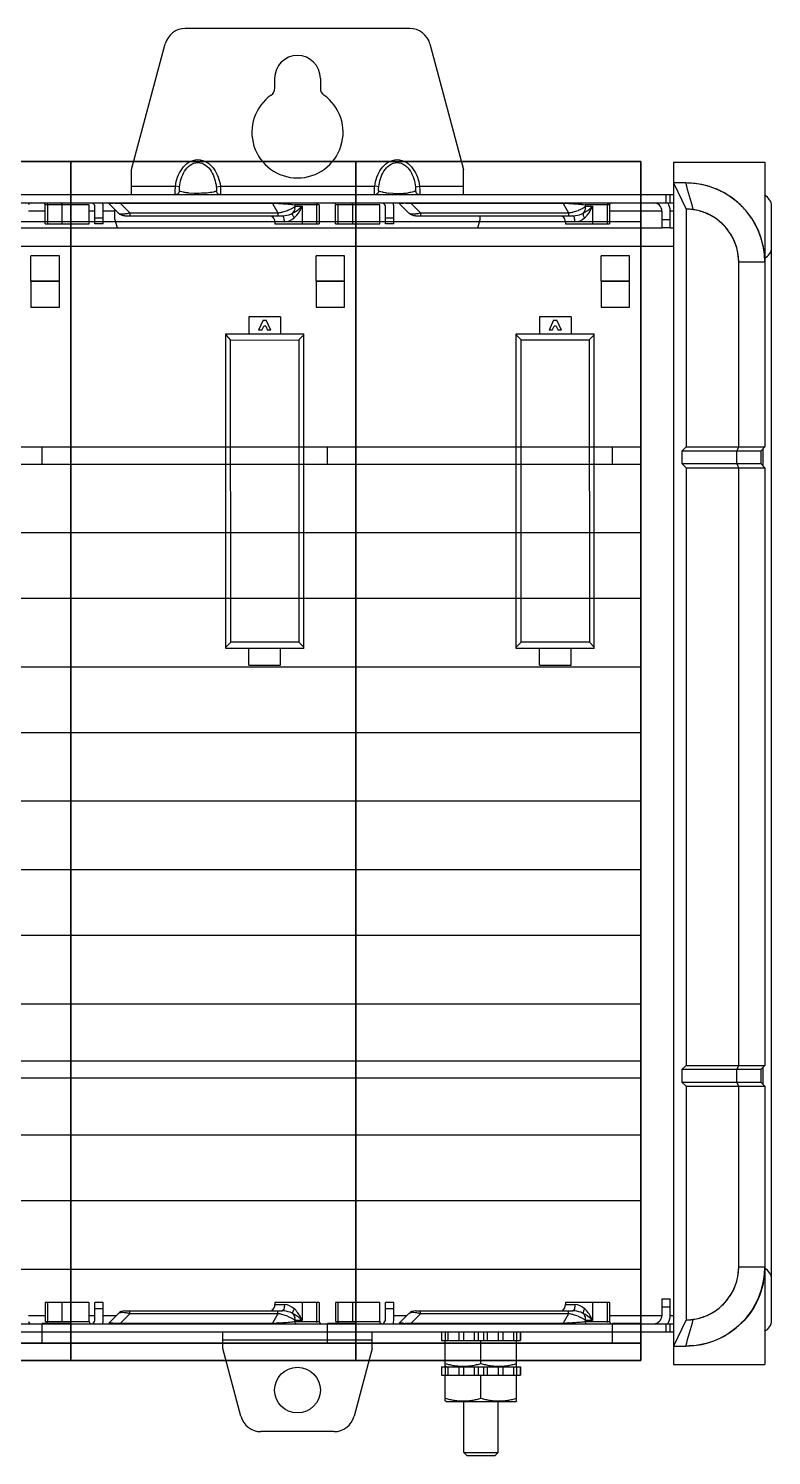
# Model space of a CAD drawing. Header units: millimetres. Extents: x 30557 to 235556, y -116603 to -73383.
# Drawn here: x 49296.3 to 49386, y -74428 to -74255.7 of the extents above; entities that cross this region are included whole.
import ezdxf

# ---------------------------------------------------------------- set-up
doc = ezdxf.new("R2010")
doc.units = ezdxf.units.MM

# ---------------------------------------------------------------- blocks, each defined once
blk = doc.blocks.new('1756-A10-Z')
at = {"color": 7, "linetype": 'Continuous'}
for p, q in [((355.83, 24.85), (328.72, 24.85)), ((322.23, 7.81), (326.3, 22.99)), ((358.25, 22.99), (362.32, 7.81)), ((339.52, 17.64), (339.52, 18.83)), ((345.03, 18.83), (345.03, 17.64)), ((387.68, 8.71), (398.7, 8.71)), ((387.68, 8.71), (387.68, -136.42)), ((398.7, 8.71), (398.7, -25.67)), ((322.23, 4.8), (322.23, 7.81)), ((362.32, 4.8), (362.32, 7.81)), ((389.15, 6.2), (387.68, 6.2)), ((387.68, 6.2), (389.18, 3.05)), ((211.64, 4.8), (387.68, 4.8)), ((211.64, 3.8), (387.68, 3.8)), ((311.81, 1.25), (311.81, 3.55)), ((317.13, 1.25), (317.13, 3.55)), ((319.48, 3.72), (320.61, 2.59)), ((344.88, 3.55), (344.88, 1.25)), ((346.88, 1.25), (346.88, 3.55)), ((352.21, 1.25), (352.21, 3.55)), ((354.56, 3.72), (355.69, 2.59)), ((379.96, 3.55), (379.96, 1.25)), ((386.73, 4.8), (386.73, 3.8)), ((317.82, 1.25), (317.82, 3.3)), ((318.82, 1.25), (318.82, 3.3)), ((320.22, 1.79), (320.22, 2.98)), ((320.22, 1.79), (320.5, 0.78)), ((321.43, 2.25), (340.43, 2.25)), ((352.9, 1.25), (352.9, 3.3)), ((353.9, 1.25), (353.9, 3.3)), ((356.51, 2.25), (375.51, 2.25)), ((364.05, 0.78), (364.32, 1.79)), ((364.32, 1.79), (364.32, 2.25)), ((386.27, 2.8), (386.27, 0.79)), ((387.28, 0.79), (387.28, 2.8)), ((389.18, 3.05), (389.18, -25.67)), ((399.5, -131.13), (399.5, 3.42)), ((212.35, 0.78), (386.27, 0.78)), ((311.81, 1.25), (317.13, 1.25)), ((318.82, 1.25), (317.82, 1.25)), ((339.55, 1.5), (339.55, 1.25)), ((339.55, 1.25), (344.88, 1.25)), ((346.88, 1.25), (352.21, 1.25)), ((353.9, 1.25), (352.9, 1.25)), ((374.63, 1.5), (374.63, 1.25)), ((374.63, 1.25), (379.96, 1.25)), ((387.28, 0.79), (386.27, 0.79)), ((387.28, 0.78), (387.68, 0.78)), ((211.64, -1.44), (387.68, -1.42)), ((395.54, -25.67), (395.54, -3.35)), ((340.22, -9.97), (336.4, -9.97)), ((336.4, -9.97), (336.4, -12)), ((340.22, -9.97), (340.22, -12)), ((375.3, -9.97), (371.48, -9.97)), ((371.48, -9.97), (371.48, -12)), ((375.3, -9.97), (375.3, -12)), ((333.6, -12), (343.02, -12)), ((333.61, -49.99), (333.6, -12)), ((338.12, -10.37), (337.56, -11.58)), ((337.96, -11.58), (337.56, -11.58)), ((337.96, -11.58), (338.19, -11.08)), ((338.12, -10.37), (338.5, -10.37)), ((338.43, -11.08), (338.19, -11.08)), ((338.43, -11.08), (338.66, -11.58)), ((339.06, -11.58), (338.5, -10.37)), ((339.06, -11.58), (338.66, -11.58)), ((343.03, -49.99), (343.02, -12)), ((368.68, -12), (378.1, -12)), ((368.69, -49.99), (368.68, -12)), ((373.2, -10.37), (372.64, -11.57)), ((373.04, -11.57), (372.64, -11.57)), ((373.04, -11.57), (373.27, -11.08)), ((373.2, -10.37), (373.58, -10.37)), ((373.51, -11.08), (373.27, -11.08)), ((373.51, -11.08), (373.74, -11.57)), ((374.14, -11.57), (373.58, -10.37)), ((374.14, -11.57), (373.74, -11.57)), ((378.11, -49.98), (378.1, -12)), ((333.6, -12.15), (334.2, -12.76)), ((334.2, -12.76), (342.42, -12.75)), ((334.21, -49.24), (334.2, -12.76)), ((343.02, -12.15), (342.42, -12.75)), ((342.42, -12.75), (342.43, -49.24)), ((368.68, -12.15), (369.28, -12.75)), ((369.28, -12.75), (377.5, -12.75)), ((369.29, -49.23), (369.28, -12.75)), ((378.1, -12.15), (377.5, -12.75)), ((377.5, -12.75), (377.51, -49.23)), ((388.68, -26.17), (389.18, -25.67)), ((389.18, -25.67), (398.7, -25.67)), ((398.7, -25.67), (398.2, -26.17)), ((398.2, -26.17), (388.68, -26.17)), ((388.68, -26.17), (388.68, -27.67)), ((395.32, -27.67), (395.32, -26.17)), ((398.2, -26.17), (398.2, -27.67)), ((398.5, -27.97), (398.5, -25.87)), ((388.68, -27.67), (398.2, -27.67)), ((388.68, -27.67), (389.18, -28.17)), ((389.18, -28.17), (398.7, -28.17)), ((389.18, -28.17), (389.18, -100.34)), ((395.54, -100.34), (395.54, -28.17)), ((398.2, -27.67), (398.7, -28.17)), ((398.7, -28.17), (398.7, -100.34)), ((333.61, -49.84), (334.21, -49.24)), ((342.43, -49.24), (334.21, -49.24)), ((343.03, -49.84), (342.43, -49.24)), ((368.69, -49.84), (369.29, -49.23)), ((377.51, -49.23), (369.29, -49.23)), ((378.11, -49.83), (377.51, -49.23)), ((343.03, -49.99), (333.61, -49.99)), ((336.41, -52.02), (336.41, -49.99)), ((340.23, -52.02), (340.23, -49.99)), ((378.11, -49.98), (368.69, -49.99)), ((371.49, -52.02), (371.49, -49.99)), ((375.31, -52.01), (375.31, -49.99)), ((336.41, -52.02), (340.23, -52.02)), ((371.49, -52.02), (375.31, -52.01)), ((388.68, -100.84), (389.18, -100.34)), ((398.2, -100.84), (388.68, -100.84)), ((388.68, -100.84), (388.68, -102.34)), ((389.18, -100.34), (398.7, -100.34)), ((395.32, -102.34), (395.32, -100.84)), ((398.7, -100.34), (398.2, -100.84)), ((398.2, -100.84), (398.2, -102.34)), ((398.5, -102.64), (398.5, -100.54)), ((388.68, -102.34), (398.2, -102.34)), ((388.68, -102.34), (389.18, -102.84)), ((389.18, -102.84), (398.7, -102.84)), ((389.18, -102.84), (389.18, -131.06)), ((395.54, -124.66), (395.54, -102.84)), ((398.2, -102.34), (398.7, -102.84)), ((398.7, -102.84), (398.7, -136.42)), ((317.13, -128.96), (311.81, -128.96)), ((311.81, -128.96), (311.81, -131.26)), ((317.13, -131.26), (317.13, -128.96)), ((318.82, -128.96), (317.82, -128.96)), ((317.82, -131.01), (317.82, -128.96)), ((318.82, -131.01), (318.82, -128.96)), ((344.88, -128.96), (339.55, -128.96)), ((339.55, -128.96), (339.55, -129.21)), ((344.88, -128.96), (344.88, -131.26)), ((352.21, -128.96), (346.88, -128.96)), ((346.88, -128.96), (346.88, -131.26)), ((352.21, -131.26), (352.21, -128.96)), ((353.9, -128.96), (352.9, -128.96)), ((352.9, -131.01), (352.9, -128.96)), ((353.9, -131.01), (353.9, -128.96)), ((379.96, -128.96), (374.63, -128.96)), ((374.63, -128.96), (374.63, -129.21)), ((379.96, -128.96), (379.96, -131.26)), ((386.27, -128.5), (387.28, -128.5)), ((386.27, -128.5), (386.27, -130.51)), ((387.28, -130.51), (387.28, -128.5)), ((320.61, -130.3), (319.48, -131.43)), ((321.43, -129.96), (340.43, -129.96)), ((355.69, -130.3), (354.56, -131.43)), ((356.51, -129.96), (375.51, -129.96)), ((211.64, -131.51), (387.68, -131.51)), ((211.64, -132.51), (387.68, -132.51)), ((333.25, -134.52), (333.25, -132.51)), ((351.29, -134.52), (351.29, -132.51)), ((359.64, -132.51), (359.64, -133.55)), ((359.65, -132.51), (359.65, -133.55)), ((360.14, -133.55), (360.14, -132.51)), ((360.44, -132.51), (360.44, -133.55)), ((361.78, -133.55), (361.78, -132.51)), ((362.3, -132.51), (362.3, -133.55)), ((363.63, -133.55), (363.63, -132.51)), ((364.12, -133.55), (364.12, -132.51)), ((364.73, -132.51), (364.73, -133.55)), ((365.21, -133.55), (365.21, -132.51)), ((366.55, -133.55), (366.55, -132.51)), ((367.07, -132.51), (367.07, -133.55)), ((368.4, -133.55), (368.4, -132.51)), ((368.71, -132.51), (368.71, -133.55)), ((369.19, -133.55), (369.19, -132.51)), ((369.2, -132.51), (369.2, -133.55)), ((386.73, -131.51), (386.73, -132.51)), ((389.18, -131.06), (387.68, -134.21)), ((359.64, -133.55), (369.2, -133.55)), ((360.12, -136.65), (360.12, -133.55)), ((364.42, -136.32), (364.42, -133.55)), ((368.73, -136.65), (368.73, -133.55)), ((387.68, -134.21), (389.15, -134.21)), ((335.44, -142.68), (333.25, -134.52)), ((351.29, -134.52), (349.11, -142.68)), ((359.64, -136.7), (369.2, -136.7)), ((359.64, -136.7), (359.64, -137.74)), ((359.64, -137.74), (369.2, -137.74)), ((359.65, -136.7), (359.65, -137.74)), ((360.22, -136.7), (360.11, -136.64)), ((360.12, -140.84), (360.12, -137.74)), ((360.14, -137.74), (360.14, -136.7)), ((360.44, -136.7), (360.44, -137.74)), ((361.78, -137.74), (361.78, -136.7)), ((362.3, -136.7), (362.3, -137.74)), ((363.63, -137.74), (363.63, -136.7)), ((364.12, -137.74), (364.12, -136.7)), ((364.42, -140.5), (364.42, -137.74)), ((364.73, -136.7), (364.73, -137.74)), ((365.21, -137.74), (365.21, -136.7)), ((366.55, -137.74), (366.55, -136.7)), ((367.07, -136.7), (367.07, -137.74)), ((368.4, -137.74), (368.4, -136.7)), ((368.63, -136.7), (368.74, -136.64)), ((368.71, -136.7), (368.71, -137.74)), ((368.73, -140.84), (368.73, -137.74)), ((369.19, -137.74), (369.19, -136.7)), ((369.2, -136.7), (369.2, -137.74)), ((387.68, -136.42), (398.7, -136.42)), ((360.22, -140.89), (360.11, -140.83)), ((360.22, -140.89), (368.63, -140.89)), ((362.34, -147.04), (362.34, -140.89)), ((366.51, -147.04), (366.51, -140.89)), ((368.63, -140.89), (368.74, -140.83)), ((346.69, -144.54), (337.86, -144.54)), ((362.34, -147.04), (366.51, -147.04)), ((362.72, -147.42), (362.34, -147.04)), ((362.72, -147.42), (366.13, -147.42)), ((366.13, -147.42), (366.51, -147.04))]:
    blk.add_line(p, q, dxfattribs=at)
at = {"color": 9, "linetype": 'Continuous'}
for p, q in [((322.23, 5.8), (327.53, 5.8)), ((328.03, 5.74), (327.53, 5.8)), ((332.47, 5.74), (332.96, 5.8)), ((332.96, 5.8), (351.59, 5.8)), ((352.08, 5.74), (351.59, 5.8)), ((352.11, 5.22), (352.08, 5.24)), ((352.21, 5.17), (352.11, 5.22)), ((356.52, 5.74), (357.01, 5.8)), ((357.01, 5.8), (362.32, 5.8)), ((317.13, 3.55), (311.81, 3.55)), ((312.07, 3.55), (312.07, 1.25)), ((313.86, 1.25), (313.86, 3.55)), ((339.26, 3.72), (320.9, 3.72)), ((322.03, 2.59), (320.9, 3.72)), ((329.79, 4.95), (329.17, 4.99)), ((339.26, 3.72), (339.91, 2.59)), ((344.88, 3.55), (341.92, 3.55)), ((342, 3.41), (341.92, 3.55)), ((344.61, 1.25), (344.61, 3.55)), ((352.21, 3.55), (346.88, 3.55)), ((347.15, 3.55), (347.15, 1.25)), ((348.94, 1.25), (348.94, 3.55)), ((352.92, 5.02), (352.64, 5.06)), ((353.84, 4.95), (353.22, 4.99)), ((374.34, 3.72), (355.98, 3.72)), ((357.11, 2.59), (355.98, 3.72)), ((374.34, 3.72), (374.99, 2.59)), ((379.96, 3.55), (376.99, 3.55)), ((377.08, 3.41), (376.99, 3.55)), ((379.69, 1.25), (379.69, 3.55)), ((387.24, 4.8), (387.24, 3.8)), ((311.81, 2.8), (309.8, 2.8)), ((317.82, 2.8), (317.13, 2.8)), ((317.82, 2), (318.82, 2)), ((320.22, 2.8), (318.82, 2.8)), ((322.03, 2.59), (339.91, 2.59)), ((322.03, 2.59), (322.03, 2.25)), ((339.91, 2.59), (339.91, 2.25)), ((342, 3.41), (342.83, 3.41)), ((342.83, 3.41), (342.83, 1.25)), ((352.9, 2), (353.9, 2)), ((357.11, 2.59), (374.99, 2.59)), ((357.11, 2.59), (357.11, 2.25)), ((374.99, 2.59), (374.99, 2.25)), ((377.08, 3.41), (377.91, 3.41)), ((377.91, 3.41), (377.91, 1.25)), ((386.27, 2.8), (379.96, 2.8)), ((386.27, 1.79), (387.28, 1.79)), ((387.68, 2.8), (387.28, 2.8)), ((340.7, 1.5), (339.55, 1.5)), ((375.77, 1.5), (374.63, 1.5)), ((398.7, -3.35), (395.54, -3.35)), ((395.54, -124.66), (398.7, -124.66)), ((312.07, -128.96), (312.07, -131.26)), ((313.86, -131.26), (313.86, -128.96)), ((342.83, -128.96), (342.83, -131.12)), ((344.61, -131.26), (344.61, -128.96)), ((347.15, -128.96), (347.15, -131.26)), ((348.94, -131.26), (348.94, -128.96)), ((377.91, -128.96), (377.91, -131.12)), ((379.69, -131.26), (379.69, -128.96)), ((309.8, -130.51), (311.81, -130.51)), ((317.13, -130.51), (317.82, -130.51)), ((318.82, -129.71), (317.82, -129.71)), ((318.82, -130.51), (320.41, -130.51)), ((320.9, -131.43), (322.03, -130.3)), ((322.03, -130.3), (322.03, -129.96)), ((339.91, -130.3), (322.03, -130.3)), ((339.91, -130.3), (339.26, -131.43)), ((339.55, -129.21), (340.7, -129.21)), ((339.91, -130.3), (339.91, -129.96)), ((353.9, -129.71), (352.9, -129.71)), ((353.9, -130.51), (355.49, -130.51)), ((355.98, -131.43), (357.11, -130.3)), ((357.11, -130.3), (357.11, -129.96)), ((374.99, -130.3), (357.11, -130.3)), ((374.99, -130.3), (374.34, -131.43)), ((374.63, -129.21), (375.77, -129.21)), ((374.99, -130.3), (374.99, -129.96)), ((379.96, -130.51), (386.27, -130.51)), ((387.28, -129.5), (386.27, -129.5)), ((387.28, -130.51), (387.68, -130.51)), ((311.81, -131.26), (317.13, -131.26)), ((320.9, -131.43), (339.26, -131.43)), ((339.96, -131.41), (339.92, -131.41)), ((341.92, -131.26), (342, -131.12)), ((341.92, -131.26), (344.88, -131.26)), ((342.83, -131.12), (342, -131.12)), ((346.88, -131.26), (352.21, -131.26)), ((355.98, -131.43), (374.34, -131.43)), ((375.04, -131.41), (375, -131.41)), ((376.99, -131.26), (377.08, -131.12)), ((376.99, -131.26), (379.96, -131.26)), ((377.91, -131.12), (377.08, -131.12)), ((387.24, -131.51), (387.24, -132.51)), ((351.29, -133.51), (333.25, -133.51))]:
    blk.add_line(p, q, dxfattribs=at)
at = {"color": 7, "linetype": 'Continuous'}
blk.add_circle((342.27, -139.53), 2.76, dxfattribs=at)
for centre, radius, start, end in [((328.72, 22.34), 2.51, 90, 165), ((355.83, 22.34), 2.51, 15, 90), ((342.27, 18.83), 2.76, 0, 180), ((338.52, 17.64), 1, 305.2344, 0), ((346.03, 17.64), 1, 180, 234.7656), ((342.27, 12.32), 5.51, 125.2344, 54.7093), ((389.14, -3.36), 9.56, 78.8814, 89.9549), ((389.15, -3.35), 9.55, 0, 90), ((389.13, -3.46), 9.67, 74.2234, 78.9003), ((389.15, -3.37), 9.57, 67.5257, 74.2309), ((389.19, -3.28), 9.48, 61.945, 67.5057), ((310.05, 3.55), 0.251, 90, 180), ((311.55, 3.55), 0.251, 0, 90), ((317.32, 3.3), 0.501, 0, 59.8811), ((317.32, 3.3), 1.5, 0, 19.7047), ((346.63, 3.55), 0.251, 0, 90), ((352.4, 3.3), 0.501, 0, 59.8811), ((352.4, 3.3), 1.5, 0, 19.7047), ((380.21, 3.55), 0.251, 90, 180), ((385.27, 2.8), 1, 0, 90), ((385.27, 2.8), 2, 0, 30.6086), ((389.15, -3.34), 9.54, 55.9434, 61.942), ((389.13, -3.37), 9.58, 48.7747, 55.9401), ((389.14, -3.36), 9.56, 44.4925, 48.772), ((398.13, 3.42), 1.38, 0, 67.3162), ((321.43, 3.41), 1.15, 225.0001, 270), ((338.8, 1.5), 0.752, 0, 60), ((356.51, 3.41), 1.15, 225.0001, 270), ((373.88, 1.5), 0.752, 0, 60), ((389.15, -3.36), 6.4, 81.7965, 89.7258), ((389.15, -3.34), 6.39, 88.9647, 89.7305), ((389.15, -3.35), 6.39, 87.0836, 88.9645), ((389.15, -3.35), 6.4, 84.4388, 87.0836), ((389.15, -3.35), 6.39, 82.5776, 84.4388), ((389.15, -3.34), 6.39, 81.7918, 82.5774), ((389.14, -3.38), 6.42, 68.205, 81.7517), ((389.15, -3.35), 6.39, 0, 81.7918), ((389.16, -3.34), 6.38, 60.4017, 68.2029), ((389.15, -3.34), 6.39, 54.5269, 60.3796), ((389.13, -3.37), 6.43, 42.1146, 54.524), ((389.13, -3.37), 9.58, 34.5763, 44.4814), ((389.15, -3.35), 9.55, 33.1022, 34.5673), ((389.19, -3.33), 9.51, 22.0132, 33.1008), ((389.19, -3.31), 6.34, 40.8974, 42.085), ((389.12, -3.36), 6.42, 27.2727, 40.8563), ((389.23, -3.31), 9.47, 21.6924, 21.9883), ((389.1, -3.36), 9.6, 0.0592, 21.7041), ((389.15, -3.35), 6.39, 21.898, 27.2685), ((389.16, -3.34), 6.38, 13.5904, 21.8762), ((398.13, -1.59), 1.38, 292.6838, 0), ((389.12, -3.35), 6.42, 0.0402, 13.5877), ((166.52, 75.41), 250.34, 336.0607, 336.1861), ((166.52, -129.25), 250.34, 23.8139, 23.9393), ((166.52, 0.74), 250.34, 336.0607, 336.1861), ((166.52, -203.92), 250.34, 23.8139, 23.9393), ((389.15, -124.66), 9.55, 270, 0), ((389.15, -124.66), 6.39, 278.2072, 360), ((389.12, -124.66), 6.42, 346.4125, 359.9598), ((389.15, -124.65), 9.55, 349.1533, 359.9513), ((398.13, -126.12), 1.38, 0, 67.3162), ((389.15, -124.66), 6.39, 332.7319, 338.0625), ((389.16, -124.67), 6.38, 338.0843, 346.4098), ((389.13, -124.64), 6.43, 305.476, 317.7108), ((389.19, -124.7), 6.34, 317.7388, 319.1028), ((389.12, -124.65), 6.42, 319.144, 332.7276), ((321.43, -131.12), 1.15, 90, 134.9999), ((338.8, -129.21), 0.752, 300, 0), ((356.51, -131.12), 1.15, 90, 134.9999), ((373.88, -129.21), 0.752, 300, 0), ((385.27, -130.51), 1, 270, 0), ((385.27, -130.51), 2, 329.3914, 0), ((389.14, -124.63), 6.42, 278.2473, 291.7947), ((389.16, -124.67), 6.38, 291.7967, 299.5672), ((389.15, -124.67), 6.39, 299.5894, 305.4732), ((310.05, -131.26), 0.251, 180, 240), ((317.38, -131.26), 0.251, 180, 270), ((317.32, -131.01), 0.501, 300.1074, 0), ((317.32, -131.01), 1.5, 340.2953, 0), ((345.13, -131.26), 0.251, 180, 240), ((352.46, -131.26), 0.251, 180, 270), ((352.4, -131.01), 0.501, 300.1074, 0), ((352.4, -131.01), 1.5, 340.2953, 0), ((380.21, -131.26), 0.251, 180, 240), ((389.15, -124.66), 6.4, 270.2742, 278.2025), ((389.15, -124.67), 6.39, 270.2695, 271.0352), ((389.15, -124.66), 6.39, 271.0354, 272.9161), ((389.15, -124.66), 6.4, 272.9161, 275.5606), ((389.15, -124.66), 6.39, 275.5606, 277.4215), ((389.15, -124.67), 6.39, 277.4217, 278.2072), ((398.13, -131.13), 1.38, 292.6838, 0), ((337.86, -142.03), 2.51, 195, 270), ((346.69, -142.03), 2.51, 270, 345)]:
    blk.add_arc(centre, radius, start, end, dxfattribs=at)
at = {"color": 9, "linetype": 'Continuous'}
for centre, radius, start, end in [((48.49, -92.04), 354.54, 15.5462, 16.0875), ((319.64, -21.98), 25.73, 88.202, 89.1685), ((319.01, -43.01), 46.77, 87.688, 88.246), ((338.11, -33.72), 37.47, 87.1671, 88.2388), ((337.92, -37.74), 41.49, 86.6564, 87.1871), ((338.01, -36.35), 40.09, 86.0929, 86.6603), ((338.33, -31.65), 35.38, 85.448, 86.099), ((338.95, -23.97), 27.68, 84.6353, 85.4601), ((339.85, -14.5), 18.16, 83.4666, 84.667), ((353.94, 13.47), 8.51, 263.1212, 265.1579), ((354.3, 18.7), 13.76, 268.0953, 273.228), ((354.46, 15.83), 10.88, 273.2634, 274.8959), ((354.72, -21.98), 25.73, 88.202, 89.1685), ((354.67, 13.43), 8.47, 274.8716, 276.9097), ((354.09, -43.01), 46.77, 87.688, 88.246), ((373.19, -33.72), 37.47, 87.1671, 88.2388), ((373, -37.74), 41.49, 86.6564, 87.1871), ((373.09, -36.35), 40.09, 86.0929, 86.6603), ((373.41, -31.65), 35.38, 85.448, 86.099), ((374.03, -23.97), 27.68, 84.6353, 85.4601), ((374.93, -14.5), 18.16, 83.4666, 84.667), ((320.17, 10.78), 8.39, 282.3932, 282.8104), ((339.04, 8.21), 5.69, 278.8504, 283.2915), ((339, 8.4), 5.88, 283.2481, 284.8125), ((339.08, 8.12), 5.59, 284.7498, 290.9039), ((340.67, 3.41), 1.32, 345.1743, 0.0043), ((355.25, 10.78), 8.39, 282.3932, 282.8104), ((374.12, 8.21), 5.69, 278.8504, 283.2915), ((374.08, 8.4), 5.88, 283.2481, 284.8125), ((374.16, 8.12), 5.59, 284.7498, 290.9039), ((375.75, 3.41), 1.32, 345.1743, 0.0043), ((320.54, -136.65), 6.52, 76.8135, 77.3414), ((339.04, -135.92), 5.69, 76.7094, 81.1495), ((339, -136.11), 5.88, 75.1607, 76.753), ((339.08, -135.83), 5.58, 69.0677, 75.2237), ((340.67, -131.12), 1.32, 359.9957, 14.909), ((355.62, -136.65), 6.52, 76.8135, 77.3414), ((374.12, -135.92), 5.69, 76.7094, 81.1495), ((374.08, -136.11), 5.88, 75.1607, 76.753), ((374.16, -135.83), 5.58, 69.0677, 75.2237), ((375.75, -131.12), 1.32, 359.9957, 14.909), ((319.66, -106.97), 24.49, 270.7442, 271.7661), ((319.04, -85.41), 46.06, 271.7179, 272.3151), ((338.11, -94.2), 37.26, 271.7595, 272.7718), ((337.92, -89.96), 41.49, 272.813, 273.3439), ((338.01, -91.37), 40.09, 273.34, 273.9075), ((338.33, -96.07), 35.38, 273.9014, 274.5525), ((338.95, -103.74), 27.67, 274.5404, 275.3653), ((339.85, -113.21), 18.16, 275.3337, 276.5334), ((354.73, -106.41), 25.06, 270.7825, 271.7823), ((354.1, -85.07), 46.4, 271.7357, 272.3137), ((373.19, -94.2), 37.25, 271.7594, 272.7719), ((373, -89.97), 41.49, 272.8131, 273.344), ((373.09, -91.36), 40.09, 273.3401, 273.9075), ((373.41, -96.07), 35.37, 273.9015, 274.5526), ((374.03, -103.74), 27.67, 274.5405, 275.3653), ((374.93, -113.21), 18.16, 275.3337, 276.5334), ((48.46, -35.97), 354.57, 343.9142, 344.4554)]:
    blk.add_arc(centre, radius, start, end, dxfattribs=at)
for points, knots in [([(327.53, 5.8), (327.58, 6.18), (327.76, 6.93), (328.28, 7.95), (329.11, 8.78), (330.25, 9.14), (331.39, 8.78), (332.21, 7.95), (332.74, 6.93), (332.91, 6.18), (332.96, 5.8)], [0, 0, 0, 0, 0.125467, 0.250797, 0.375761, 0.499997, 0.624234, 0.7492, 0.874531, 1, 1, 1, 1]), ([(328.03, 5.74), (328.06, 6.07), (328.2, 6.72), (328.6, 7.64), (329.26, 8.41), (330.25, 8.79), (331.24, 8.41), (331.89, 7.64), (332.3, 6.72), (332.43, 6.07), (332.47, 5.74)], [0, 0, 0, 0, 0.125379, 0.250713, 0.375821, 0.499999, 0.624176, 0.749286, 0.87462, 1, 1, 1, 1]), ([(351.59, 5.8), (351.64, 6.18), (351.81, 6.93), (352.34, 7.95), (353.16, 8.78), (354.3, 9.14), (355.44, 8.78), (356.27, 7.95), (356.79, 6.93), (356.97, 6.18), (357.01, 5.8)], [0, 0, 0, 0, 0.125467, 0.250797, 0.375761, 0.499997, 0.624234, 0.7492, 0.874531, 1, 1, 1, 1]), ([(352.08, 5.74), (352.12, 6.07), (352.25, 6.72), (352.66, 7.64), (353.31, 8.41), (354.3, 8.79), (355.29, 8.41), (355.94, 7.64), (356.35, 6.72), (356.48, 6.07), (356.52, 5.74)], [0, 0, 0, 0, 0.125379, 0.250713, 0.375821, 0.499999, 0.624176, 0.749286, 0.87462, 1, 1, 1, 1]), ([(327.53, 4.8), (327.53, 4.8), (327.52, 4.84), (327.51, 4.92), (327.51, 5.14), (327.51, 5.44), (327.53, 5.67), (327.53, 5.8)], [0, 0, 0, 0, 0.021757, 0.07877, 0.294918, 0.618419, 1, 1, 1, 1]), ([(328.03, 5.24), (328.01, 5.25), (328.01, 5.32), (328, 5.47), (328.01, 5.63), (328.03, 5.74)], [0, 0, 0, 0, 0.110924, 0.332358, 1, 1, 1, 1]), ([(328.15, 5.17), (328.14, 5.18), (328.09, 5.19), (328.05, 5.22), (328.03, 5.24)], [0, 0, 0, 0, 0.30458, 1, 1, 1, 1]), ([(328.59, 5.06), (328.54, 5.07), (328.4, 5.1), (328.25, 5.13), (328.15, 5.17)], [0, 0, 0, 0, 0.312595, 1, 1, 1, 1]), ([(332.47, 5.24), (332.37, 5.16), (331.97, 5.07), (331.6, 5.01), (331.33, 4.99)], [0, 0, 0, 0, 0.316832, 1, 1, 1, 1]), ([(332.47, 5.74), (332.48, 5.63), (332.49, 5.47), (332.48, 5.32), (332.48, 5.25), (332.47, 5.24)], [0, 0, 0, 0, 0.667567, 0.889054, 1, 1, 1, 1]), ([(332.47, 5.24), (332.48, 5.12), (332.6, 4.89), (332.84, 4.8), (332.96, 4.8)], [0, 0, 0, 0, 0.501133, 1, 1, 1, 1]), ([(332.96, 5.8), (332.97, 5.67), (332.98, 5.44), (332.98, 5.14), (332.98, 4.92), (332.97, 4.84), (332.97, 4.8), (332.96, 4.8)], [0, 0, 0, 0, 0.38158, 0.705082, 0.92123, 0.978243, 1, 1, 1, 1]), ([(351.57, 5.09), (351.57, 5.14), (351.57, 5.38), (351.58, 5.62), (351.59, 5.8)], [0, 0, 0, 0, 0.214221, 1, 1, 1, 1]), ([(352.08, 5.24), (352.07, 5.25), (352.07, 5.32), (352.06, 5.47), (352.07, 5.63), (352.08, 5.74)], [0, 0, 0, 0, 0.110924, 0.332358, 1, 1, 1, 1]), ([(352.64, 5.06), (352.6, 5.07), (352.45, 5.1), (352.3, 5.13), (352.21, 5.17)], [0, 0, 0, 0, 0.312595, 1, 1, 1, 1]), ([(356.52, 5.24), (356.45, 5.18), (356.16, 5.09), (355.88, 5.04), (355.68, 5.02)], [0, 0, 0, 0, 0.333374, 1, 1, 1, 1]), ([(356.52, 5.74), (356.53, 5.63), (356.55, 5.47), (356.53, 5.32), (356.54, 5.25), (356.52, 5.24)], [0, 0, 0, 0, 0.667567, 0.889054, 1, 1, 1, 1]), ([(356.52, 5.24), (356.54, 5.12), (356.65, 4.89), (356.9, 4.8), (357.01, 4.8)], [0, 0, 0, 0, 0.501133, 1, 1, 1, 1]), ([(357.01, 5.8), (357.02, 5.71), (357.03, 5.4), (357.05, 5.09), (357.03, 4.88)], [0, 0, 0, 0, 0.314008, 1, 1, 1, 1]), ([(313.86, 3.55), (313.86, 3.61), (313.82, 3.74), (313.7, 3.8), (313.64, 3.8)], [0, 0, 0, 0, 0.525326, 1, 1, 1, 1]), ([(319.48, 3.72), (319.46, 3.75), (319.81, 3.74), (319.87, 3.75), (320.01, 3.75)], [0, 0, 0, 0, 0.195962, 1, 1, 1, 1]), ([(329.17, 4.99), (329.11, 4.99), (328.92, 5.01), (328.73, 5.04), (328.59, 5.06)], [0, 0, 0, 0, 0.28772, 1, 1, 1, 1]), ([(331.33, 4.99), (331.22, 4.98), (330.71, 4.95), (330.19, 4.94), (329.79, 4.95)], [0, 0, 0, 0, 0.220188, 1, 1, 1, 1]), ([(344.61, 3.55), (344.61, 3.61), (344.65, 3.74), (344.77, 3.8), (344.83, 3.8)], [0, 0, 0, 0, 0.525326, 1, 1, 1, 1]), ([(348.94, 3.55), (348.94, 3.61), (348.9, 3.74), (348.78, 3.8), (348.72, 3.8)], [0, 0, 0, 0, 0.525326, 1, 1, 1, 1]), ([(351.59, 4.8), (351.58, 4.8), (351.57, 4.84), (351.57, 4.92), (351.57, 5.02), (351.57, 5.09)], [0, 0, 0, 0, 0.073771, 0.267092, 1, 1, 1, 1]), ([(354.56, 3.72), (354.54, 3.75), (354.89, 3.74), (354.95, 3.75), (355.09, 3.75)], [0, 0, 0, 0, 0.195962, 1, 1, 1, 1]), ([(379.69, 3.55), (379.69, 3.61), (379.73, 3.74), (379.85, 3.8), (379.91, 3.8)], [0, 0, 0, 0, 0.525326, 1, 1, 1, 1]), ([(320.61, 2.59), (320.69, 2.52), (320.97, 2.45), (321.24, 2.46), (321.41, 2.48)], [0, 0, 0, 0, 0.375942, 1, 1, 1, 1]), ([(321.41, 2.48), (321.45, 2.49), (321.64, 2.51), (321.83, 2.55), (321.97, 2.58)], [0, 0, 0, 0, 0.235343, 1, 1, 1, 1]), ([(340.43, 2.25), (340.54, 2.25), (340.97, 2.28), (341.39, 2.4), (341.67, 2.55)], [0, 0, 0, 0, 0.257647, 1, 1, 1, 1]), ([(340.7, 1.5), (340.69, 1.68), (340.68, 1.92), (340.53, 2.25), (340.43, 2.25)], [0, 0, 0, 0, 0.650744, 1, 1, 1, 1]), ([(341.07, 2.9), (341.12, 2.92), (341.29, 2.99), (341.47, 3.07), (341.59, 3.13)], [0, 0, 0, 0, 0.264377, 1, 1, 1, 1]), ([(341.59, 3.13), (341.63, 3.16), (341.77, 3.24), (341.91, 3.33), (342, 3.41)], [0, 0, 0, 0, 0.274333, 1, 1, 1, 1]), ([(341.86, 1.99), (341.81, 2.1), (341.72, 2.27), (341.66, 2.47), (341.67, 2.55)], [0, 0, 0, 0, 0.596406, 1, 1, 1, 1]), ([(341.67, 2.55), (341.79, 2.61), (342.21, 2.85), (342.59, 3.15), (342.83, 3.41)], [0, 0, 0, 0, 0.27955, 1, 1, 1, 1]), ([(341.86, 1.99), (341.98, 2.09), (342.37, 2.51), (342.67, 3.02), (342.83, 3.41)], [0, 0, 0, 0, 0.264122, 1, 1, 1, 1]), ([(355.69, 2.59), (355.77, 2.52), (356.05, 2.45), (356.32, 2.46), (356.48, 2.48)], [0, 0, 0, 0, 0.375942, 1, 1, 1, 1]), ([(356.48, 2.48), (356.53, 2.49), (356.72, 2.51), (356.91, 2.55), (357.05, 2.58)], [0, 0, 0, 0, 0.235343, 1, 1, 1, 1]), ([(375.51, 2.25), (375.62, 2.25), (376.05, 2.28), (376.47, 2.4), (376.75, 2.55)], [0, 0, 0, 0, 0.257647, 1, 1, 1, 1]), ([(375.77, 1.5), (375.77, 1.68), (375.76, 1.92), (375.61, 2.25), (375.51, 2.25)], [0, 0, 0, 0, 0.650744, 1, 1, 1, 1]), ([(376.15, 2.9), (376.2, 2.92), (376.37, 2.99), (376.55, 3.07), (376.67, 3.13)], [0, 0, 0, 0, 0.264377, 1, 1, 1, 1]), ([(376.67, 3.13), (376.71, 3.16), (376.85, 3.24), (376.99, 3.33), (377.08, 3.41)], [0, 0, 0, 0, 0.274333, 1, 1, 1, 1]), ([(376.94, 1.99), (376.88, 2.1), (376.8, 2.27), (376.74, 2.47), (376.75, 2.55)], [0, 0, 0, 0, 0.596406, 1, 1, 1, 1]), ([(376.75, 2.55), (376.87, 2.61), (377.29, 2.85), (377.67, 3.15), (377.91, 3.41)], [0, 0, 0, 0, 0.27955, 1, 1, 1, 1]), ([(376.94, 1.99), (377.06, 2.09), (377.45, 2.51), (377.75, 3.02), (377.91, 3.41)], [0, 0, 0, 0, 0.264122, 1, 1, 1, 1]), ([(321.38, -130.19), (321.22, -130.17), (320.96, -130.16), (320.68, -130.23), (320.61, -130.3)], [0, 0, 0, 0, 0.62276, 1, 1, 1, 1]), ([(321.97, -130.29), (321.92, -130.28), (321.72, -130.24), (321.52, -130.2), (321.38, -130.19)], [0, 0, 0, 0, 0.263343, 1, 1, 1, 1]), ([(340.7, -129.21), (340.69, -129.39), (340.68, -129.63), (340.53, -129.96), (340.43, -129.96)], [0, 0, 0, 0, 0.650715, 1, 1, 1, 1]), ([(341.67, -130.26), (341.58, -130.21), (341.19, -130.04), (340.76, -129.96), (340.43, -129.96)], [0, 0, 0, 0, 0.239647, 1, 1, 1, 1]), ([(341.07, -130.61), (341.12, -130.63), (341.3, -130.7), (341.47, -130.78), (341.59, -130.85)], [0, 0, 0, 0, 0.264371, 1, 1, 1, 1]), ([(341.59, -130.85), (341.63, -130.87), (341.77, -130.95), (341.91, -131.04), (342, -131.12)], [0, 0, 0, 0, 0.274295, 1, 1, 1, 1]), ([(341.86, -129.7), (341.81, -129.81), (341.72, -129.98), (341.66, -130.18), (341.67, -130.26)], [0, 0, 0, 0, 0.596409, 1, 1, 1, 1]), ([(342.83, -131.12), (342.75, -131.04), (342.41, -130.71), (342, -130.43), (341.67, -130.26)], [0, 0, 0, 0, 0.222525, 1, 1, 1, 1]), ([(342.83, -131.12), (342.78, -130.99), (342.54, -130.47), (342.19, -130), (341.86, -129.7)], [0, 0, 0, 0, 0.237328, 1, 1, 1, 1]), ([(356.46, -130.19), (356.29, -130.17), (356.04, -130.16), (355.76, -130.23), (355.69, -130.3)], [0, 0, 0, 0, 0.62276, 1, 1, 1, 1]), ([(357.05, -130.29), (357, -130.28), (356.8, -130.24), (356.6, -130.2), (356.46, -130.19)], [0, 0, 0, 0, 0.263343, 1, 1, 1, 1]), ([(375.77, -129.21), (375.77, -129.39), (375.76, -129.63), (375.61, -129.96), (375.51, -129.96)], [0, 0, 0, 0, 0.650715, 1, 1, 1, 1]), ([(376.75, -130.26), (376.66, -130.21), (376.27, -130.04), (375.84, -129.96), (375.51, -129.96)], [0, 0, 0, 0, 0.239647, 1, 1, 1, 1]), ([(376.15, -130.61), (376.2, -130.63), (376.38, -130.7), (376.55, -130.78), (376.67, -130.85)], [0, 0, 0, 0, 0.264371, 1, 1, 1, 1]), ([(376.67, -130.85), (376.71, -130.87), (376.85, -130.95), (376.99, -131.04), (377.08, -131.12)], [0, 0, 0, 0, 0.274295, 1, 1, 1, 1]), ([(376.94, -129.7), (376.88, -129.81), (376.8, -129.98), (376.74, -130.18), (376.75, -130.26)], [0, 0, 0, 0, 0.596409, 1, 1, 1, 1]), ([(377.91, -131.12), (377.83, -131.04), (377.48, -130.71), (377.08, -130.43), (376.75, -130.26)], [0, 0, 0, 0, 0.222525, 1, 1, 1, 1]), ([(377.91, -131.12), (377.86, -130.99), (377.61, -130.47), (377.27, -130), (376.94, -129.7)], [0, 0, 0, 0, 0.237328, 1, 1, 1, 1]), ([(312.07, -131.26), (312.07, -131.32), (312.03, -131.45), (311.91, -131.51), (311.86, -131.51)], [0, 0, 0, 0, 0.525326, 1, 1, 1, 1]), ([(319.98, -131.46), (319.85, -131.46), (319.79, -131.45), (319.46, -131.46), (319.48, -131.43)], [0, 0, 0, 0, 0.805261, 1, 1, 1, 1]), ([(341.92, -131.26), (341.92, -131.32), (341.95, -131.45), (342.08, -131.51), (342.13, -131.51)], [0, 0, 0, 0, 0.525084, 1, 1, 1, 1]), ([(347.15, -131.26), (347.15, -131.32), (347.11, -131.45), (346.99, -131.51), (346.94, -131.51)], [0, 0, 0, 0, 0.525326, 1, 1, 1, 1]), ([(355.07, -131.46), (354.94, -131.46), (354.88, -131.45), (354.54, -131.46), (354.56, -131.43)], [0, 0, 0, 0, 0.804769, 1, 1, 1, 1]), ([(376.99, -131.26), (376.99, -131.32), (377.03, -131.45), (377.16, -131.51), (377.21, -131.51)], [0, 0, 0, 0, 0.525084, 1, 1, 1, 1])]:
    blk.add_open_spline(points, degree=3, knots=knots, dxfattribs=at)
for points in [[(328.03, 5.24), (328.02, 5.16), (327.99, 5.08), (327.94, 5.02)], [(352.08, 5.24), (352.07, 5.16), (352.04, 5.08), (352, 5.02)], [(312.04, 3.67), (312.06, 3.63), (312.07, 3.59), (312.07, 3.55)], [(327.94, 5.02), (327.86, 4.89), (327.69, 4.8), (327.53, 4.8)], [(347.12, 3.67), (347.14, 3.63), (347.15, 3.59), (347.15, 3.55)], [(352, 5.02), (351.95, 4.95), (351.89, 4.9), (351.82, 4.86)], [(340.7, 1.5), (341.12, 1.5), (341.55, 1.71), (341.86, 1.99)], [(341.95, 3.07), (341.9, 2.88), (341.8, 2.69), (341.67, 2.55)], [(375.77, 1.5), (376.2, 1.5), (376.63, 1.71), (376.94, 1.99)], [(377.03, 3.07), (376.98, 2.88), (376.88, 2.69), (376.75, 2.55)], [(341.86, -129.7), (341.55, -129.42), (341.12, -129.21), (340.7, -129.21)], [(341.67, -130.26), (341.8, -130.4), (341.9, -130.59), (341.95, -130.78)], [(376.94, -129.7), (376.63, -129.42), (376.2, -129.21), (375.77, -129.21)], [(376.75, -130.26), (376.88, -130.4), (376.98, -130.59), (377.03, -130.78)], [(344.64, -131.38), (344.62, -131.34), (344.61, -131.3), (344.61, -131.26)], [(379.72, -131.38), (379.7, -131.34), (379.69, -131.3), (379.69, -131.26)]]:
    blk.add_open_spline(points, degree=3, dxfattribs=at)
at = {"color": 7, "linetype": 'Continuous'}
for points, knots in [([(398.53, -126.45), (398.32, -127.53), (397.54, -129.63), (395.37, -132.16), (392.47, -133.83), (390.25, -134.21), (389.15, -134.21)], [0, 0, 0, 0, 0.25103, 0.498917, 0.747717, 1, 1, 1, 1]), ([(360.12, -136.32), (360.3, -136.37), (360.65, -136.46), (361.1, -136.55), (361.46, -136.6), (361.73, -136.63), (362, -136.65), (362.27, -136.65), (362.54, -136.65), (362.82, -136.63), (363.09, -136.6), (363.45, -136.55), (363.9, -136.46), (364.25, -136.37), (364.42, -136.32)], [0, 0, 0, 0, 0.12553, 0.250641, 0.313067, 0.375422, 0.437725, 0.500001, 0.562277, 0.62458, 0.686934, 0.74936, 0.874471, 1, 1, 1, 1]), ([(364.42, -136.32), (364.6, -136.37), (364.95, -136.46), (365.4, -136.55), (365.76, -136.6), (366.03, -136.63), (366.3, -136.65), (366.58, -136.65), (366.85, -136.65), (367.12, -136.63), (367.39, -136.6), (367.75, -136.55), (368.2, -136.46), (368.55, -136.37), (368.73, -136.32)], [0, 0, 0, 0, 0.12553, 0.250641, 0.313067, 0.375422, 0.437725, 0.500001, 0.562277, 0.62458, 0.686934, 0.74936, 0.874471, 1, 1, 1, 1]), ([(360.12, -140.5), (360.3, -140.55), (360.65, -140.65), (361.1, -140.74), (361.46, -140.79), (361.73, -140.82), (362, -140.83), (362.27, -140.84), (362.54, -140.83), (362.82, -140.82), (363.09, -140.79), (363.45, -140.74), (363.9, -140.65), (364.25, -140.55), (364.42, -140.5)], [0, 0, 0, 0, 0.12553, 0.250641, 0.313067, 0.375422, 0.437725, 0.500001, 0.562277, 0.62458, 0.686934, 0.74936, 0.874471, 1, 1, 1, 1]), ([(364.42, -140.5), (364.6, -140.55), (364.95, -140.65), (365.4, -140.74), (365.76, -140.79), (366.03, -140.82), (366.3, -140.83), (366.58, -140.84), (366.85, -140.83), (367.12, -140.82), (367.39, -140.79), (367.75, -140.74), (368.2, -140.65), (368.55, -140.55), (368.73, -140.5)], [0, 0, 0, 0, 0.12553, 0.250641, 0.313067, 0.375422, 0.437725, 0.500001, 0.562277, 0.62458, 0.686934, 0.74936, 0.874471, 1, 1, 1, 1])]:
    blk.add_open_spline(points, degree=3, knots=knots, dxfattribs=at)
blk = doc.blocks.new('1756-IO-Z')
for p, q in [((0, -142.68), (0, 0)), ((0, 0), (34.42, 0)), ((34.42, 0), (0, 0)), ((0, 0), (0, -142.68)), ((34.42, 0), (0, 0)), ((34.42, 0), (34.42, -142.68)), ((34.42, -142.68), (34.42, 0)), ((0, -7.24), (34.42, -7.24)), ((29.61, -14.47), (29.61, -11.38)), ((33.05, -11.38), (29.61, -11.38)), ((33.05, -14.47), (33.05, -11.38)), ((33.05, -14.47), (29.61, -14.47)), ((29.61, -14.47), (29.61, -17.58)), ((29.61, -14.47), (33.05, -14.47)), ((29.61, -14.47), (29.61, -17.58)), ((33.05, -17.58), (33.05, -14.47)), ((33.05, -17.58), (33.05, -14.47)), ((29.61, -17.58), (33.05, -17.58)), ((29.61, -17.58), (33.05, -17.58)), ((0, -34.47), (34.42, -34.47)), ((30.98, -36.54), (30.98, -34.47)), ((0, -36.54), (34.42, -36.54)), ((0, -44.81), (34.42, -44.81)), ((0, -52.73), (34.42, -52.73)), ((0, -61), (34.42, -61)), ((0, -68.93), (34.42, -68.93)), ((0, -77.2), (34.42, -77.2)), ((0, -85.47), (34.42, -85.47)), ((0, -93.4), (34.42, -93.4)), ((0, -101.68), (34.42, -101.68)), ((0, -108.56), (34.42, -108.56)), ((0, -110.63), (34.42, -110.63)), ((0, -117.53), (34.42, -117.53)), ((0, -125.45), (34.42, -125.45)), ((0, -133.72), (34.42, -133.72)), ((30.98, -142.68), (30.98, -140.27)), ((34.42, -140.27), (30.98, -140.27)), ((34.42, -142.68), (0, -142.68)), ((0, -142.68), (34.42, -142.68)), ((0, -144.74), (0, -142.68)), ((0, -142.68), (0, -144.74)), ((34.42, -144.74), (34.42, -142.68)), ((34.42, -142.68), (34.42, -144.74)), ((34.42, -144.74), (0, -144.74)), ((0, -144.74), (34.42, -144.74))]:
    blk.add_line(p, q)

msp = doc.modelspace()

# ---------------------------------------------------------------- block references
for name, p in [('1756-A10-Z', (48986.55, -74280.55)), ('1756-IO-Z', (49267.03, -74271.75)), ('1756-IO-Z', (49301.45, -74271.75)), ('1756-IO-Z', (49335.87, -74271.75))]:
    msp.add_blockref(name, p)

doc.saveas('drawing.dxf')
